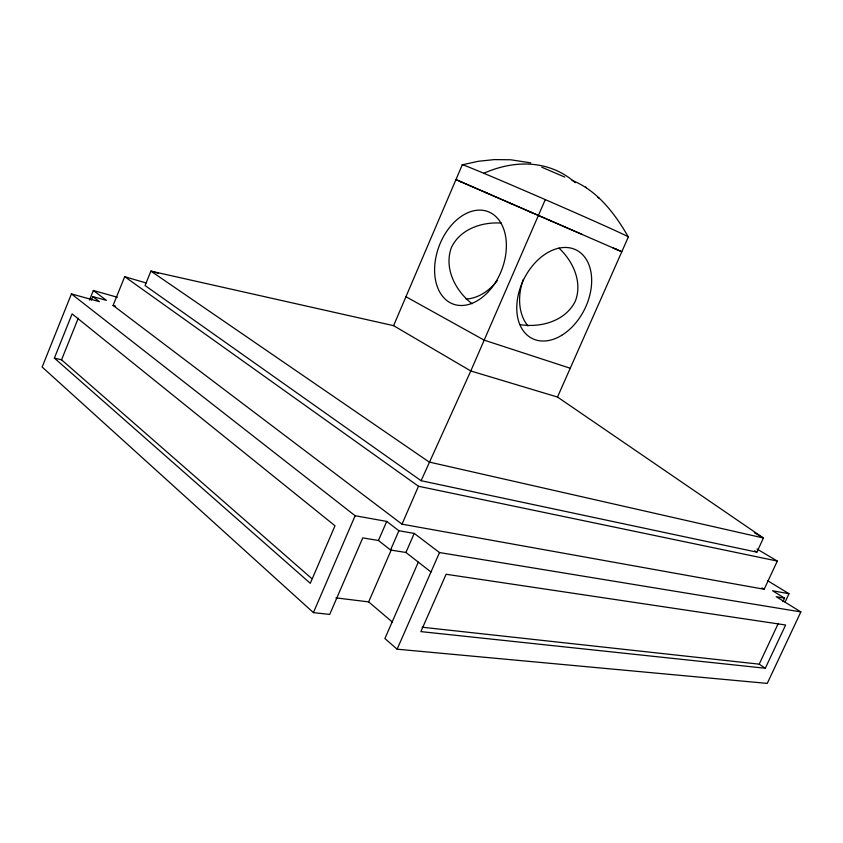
<?xml version="1.0" encoding="UTF-8"?>
<svg xmlns="http://www.w3.org/2000/svg" width="843" height="843" viewBox="0 0 843 843"><rect width="100%" height="100%" fill="white"/><g stroke="black" fill="none" stroke-linecap="round" stroke-linejoin="round"><path stroke-width="1.26" d="M91.36 300.171L92.793 296.588L99.421 301.657L71.434 293.922L42.15 367.032L313.417 612.619L329.708 614.431L362.764 537.887L378.444 540.489L390.53 550.015L405.926 552.481L430.973 571.997M54.373 358.106L72.108 313.902L334.998 525.769L310.298 583.314L54.373 358.106L61.55 359.813L311.889 578.667M61.55 359.813L78.283 318.169M89.484 300.119L93.352 290.487L117.388 297.263M756.951 548.983L777.309 561.069L764.169 589.257L402.006 524.167L113.088 305.429L124.711 276.673L146.124 282.985M393.586 325.661L470.784 370.973L557.497 397.042L763.431 538.003L756.866 552.154L421.11 480.71L145.059 285.535L150.908 271.119L393.586 325.661L462.28 164.828L478.181 161.298L494.409 159.601L510.732 159.77L530.753 162.868M313.417 612.619L355.135 515.737L71.434 293.922M378.444 540.489L386.716 521.417L355.135 515.737M390.53 550.015L398.908 530.742L386.716 521.417M402.006 524.167L418.476 486.253L124.711 276.673M421.11 480.71L470.784 370.973L545.284 199.612M392.48 622.145L368.654 601.891L391.595 549.12M405.926 552.481L414.229 533.419L439.509 552.555L800.85 611.913L767.256 683.399L397.127 649.184L384.903 638.541L418.318 562.133M397.127 649.184L439.509 552.555M557.497 397.042L628.32 237.009C615.19 213.901 597.508 190.55 572.07 180.381M782.926 601.66L784.57 598.151L772.567 590.764L788.985 593.714L785.128 601.955M422.153 627.224L759.206 664.158L778.3 623.399M765.318 668.246L785.613 625.011L446.105 574.262L420.878 631.607L765.318 668.246L759.206 664.158M335.978 597.877L368.654 601.891M501.448 223.11C482.185 221.667 460.278 228.938 451.458 247.41C443.639 268.222 455.494 290.93 472.048 303.722M520.015 324.608C540.669 328.001 565.368 321.194 575.263 301.278C582.755 282.215 573.124 261.225 558.93 248.116M398.908 530.742L414.229 533.419M784.57 598.151L776.203 596.686L800.85 611.913M418.476 486.253L777.309 561.069M113.088 305.429L115.617 306.135M92.793 296.588L106.408 300.371L93.352 290.487M158.452 273.395L150.908 271.119L429.213 462.059L763.431 538.003L754.348 532.702M570.237 368.243L484.177 340.151L405.947 296.715M541.733 167.199L564.799 177.104M582.408 234.523L455.958 179.622L621.807 251.73L612.872 247.8M548.74 220.044L551.206 221.098M614.631 248.611L617.023 249.654M459.583 181.192L461.996 182.246M484.925 192.246L487.338 193.289M510.268 203.289L512.681 204.343M529.583 211.698L531.996 212.752M754.611 550.816L756.866 552.154M767.688 580.722L788.985 593.714M761.935 587.877L764.169 589.257M585.632 186.998L586.401 187.631M597.908 197.251L598.941 198.105M497.286 280.666A46.333 33.868 -64.2 0 1 466.074 299.023M528.024 325.999A46.344 33.562 -68.8 0 1 523.334 279.349M462.28 164.828A90.717 1.128 23.5 0 1 545.316 199.622A90.717 1.128 23.5 0 1 628.32 237.009M483.787 173.279A143.331 101.855 -62.6 0 1 575.263 182.678M561.744 335.303A49.421 33.889 -63.7 0 0 582.218 254.291A49.421 33.889 -63.7 0 0 518.687 293.122A49.421 33.889 -63.7 0 0 561.744 335.303M487.591 292.521A49.4 33.488 -69.2 0 0 489.256 212.13A49.4 33.488 -69.2 0 0 434.609 268.769A49.4 33.488 -69.2 0 0 487.591 292.521"/></g></svg>
